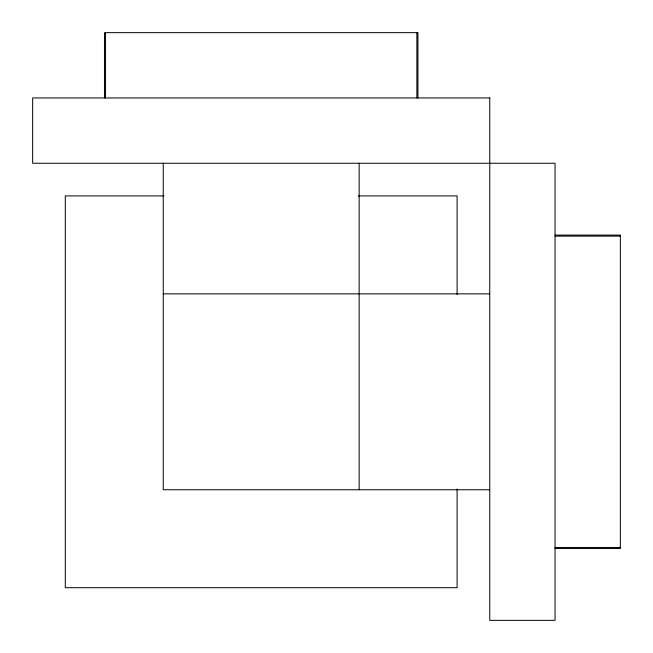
<?xml version="1.0" encoding="UTF-8"?>
<svg xmlns="http://www.w3.org/2000/svg" width="653" height="653" viewBox="0 0 653 653"><rect width="100%" height="100%" fill="white"/><g stroke="black" fill="none" stroke-linecap="round" stroke-linejoin="round"><path stroke-width="0.98" d="M164.017 195.9L65.3 195.9L65.3 587.7L457.1 587.7L457.1 488.983M358.383 195.9L457.1 195.9L457.1 294.617M555.05 235.08L620.35 235.08L620.35 548.52L555.05 548.52M555.05 236.141L620.35 236.141M163.25 293.85L489.75 293.85M489.75 489.75L163.25 489.75L163.25 163.25M555.05 547.459L620.35 547.459M417.92 97.95L417.92 32.65L104.48 32.65L104.48 97.95M416.859 32.65L416.859 97.95M359.15 163.25L359.15 489.75M105.541 32.65L105.541 97.95M489.75 97.95L32.65 97.95L32.65 163.25L555.05 163.25L555.05 620.35L489.75 620.35L489.75 97.95"/></g></svg>
